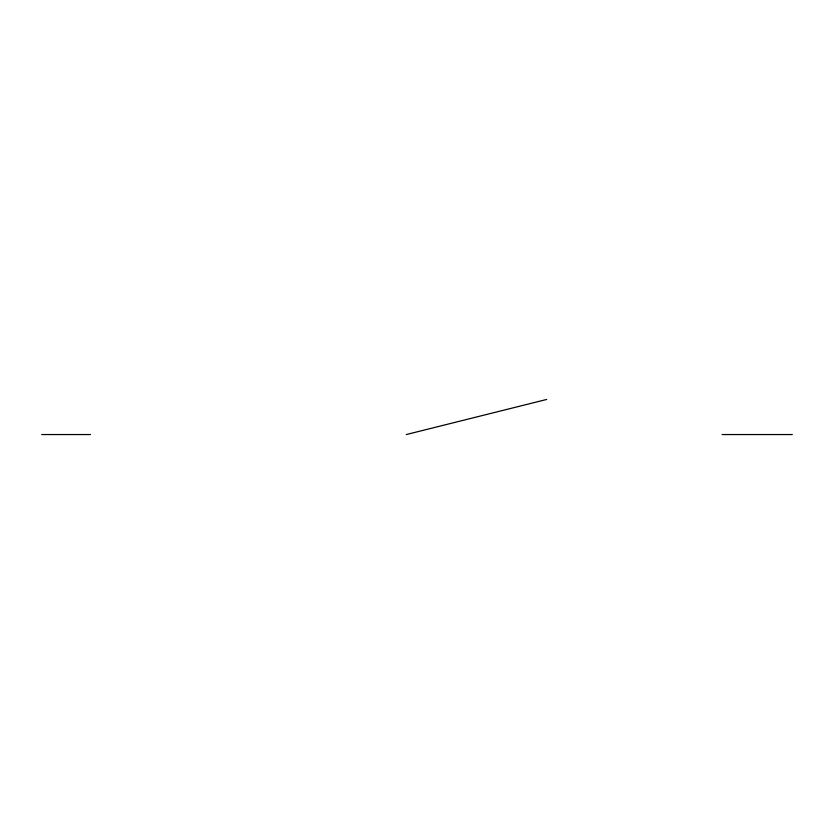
<?xml version="1.0" encoding="UTF-8"?>
<svg xmlns="http://www.w3.org/2000/svg" width="834" height="834" viewBox="0 0 834 834"><rect width="100%" height="100%" fill="white"/><g stroke="black" fill="none" stroke-linecap="round" stroke-linejoin="round"><path stroke-width="1.25" d="M406.304 434.545L546.666 399.455M41.7 434.545L90.489 434.545M722.119 434.545L792.3 434.545"/></g></svg>
